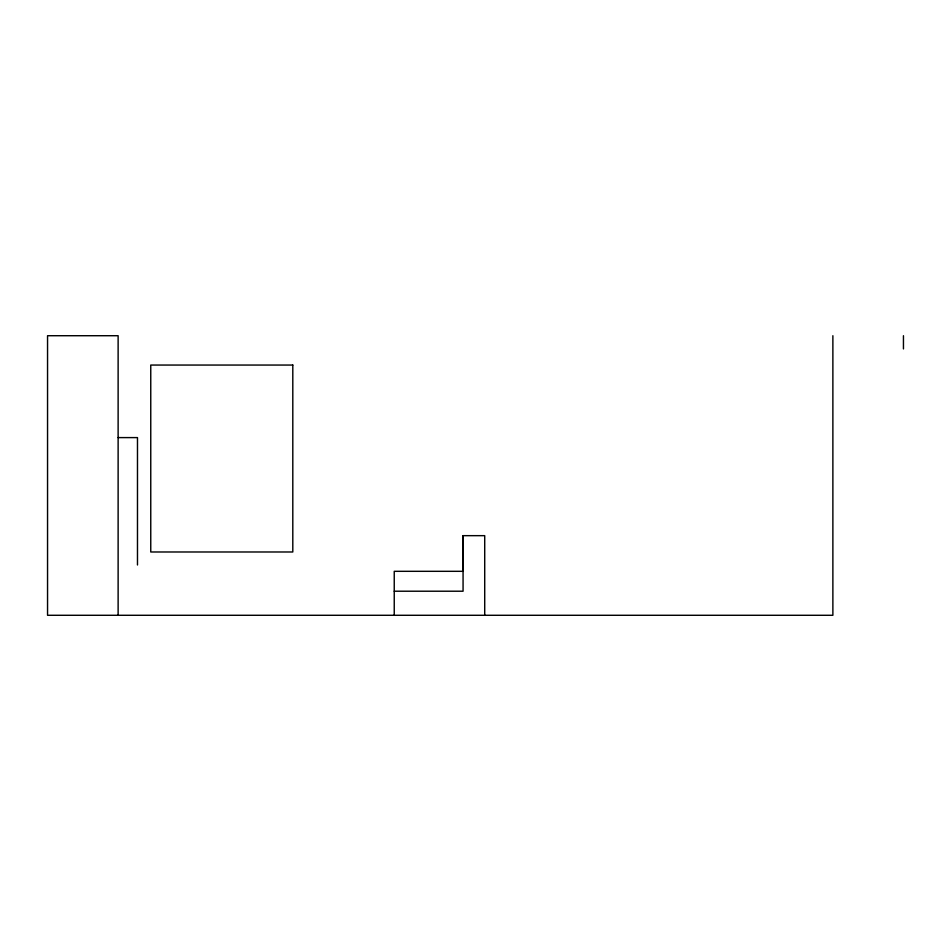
<?xml version="1.0" encoding="UTF-8"?>
<svg xmlns="http://www.w3.org/2000/svg" width="951" height="951" viewBox="0 0 951 951"><rect width="100%" height="100%" fill="white"/><g stroke="black" fill="none" stroke-linecap="round" stroke-linejoin="round"><path stroke-width="1.43" d="M118.126 437.603L137.479 437.603L137.479 564.989M463.066 571.313L394.237 571.313L394.237 615.285M394.237 591.213L463.066 591.213L463.066 535.663M903.45 335.715L903.45 348.922M832.874 335.715L832.874 615.285L47.55 615.285L47.55 335.715L118.126 335.715L118.126 615.285M484.713 615.285L484.713 535.663L462.935 535.663L462.935 571.313M292.801 365.053L150.757 365.053L150.757 551.984L292.801 551.984L292.801 365.053"/></g></svg>
